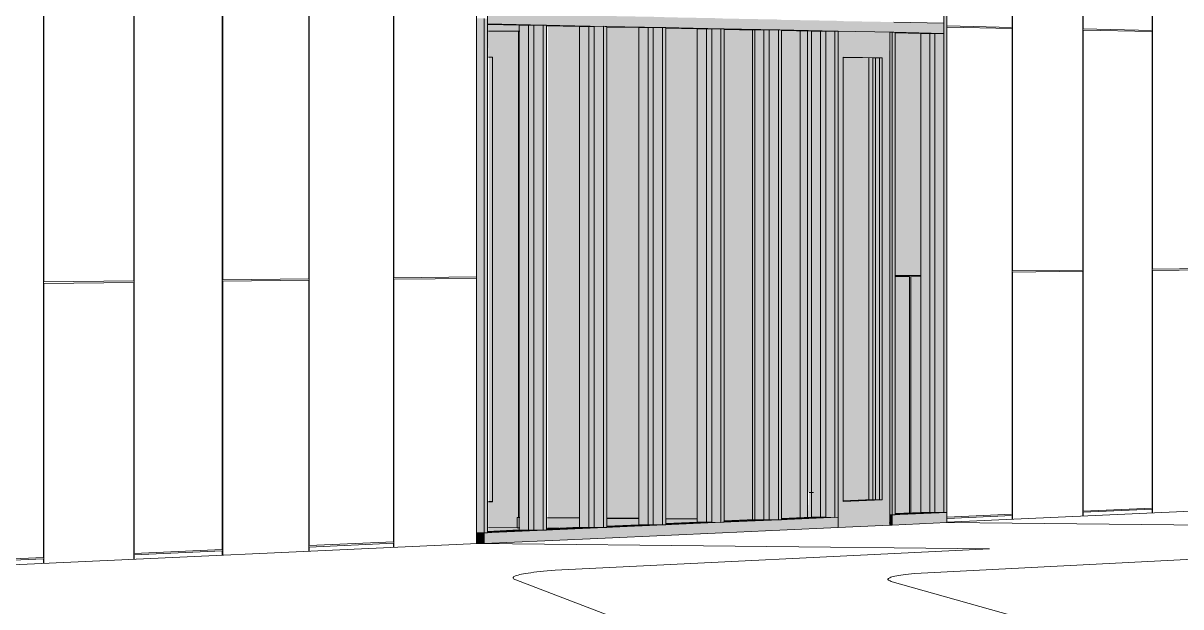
# Model space of a CAD drawing. Header units: inches. Extents: x -2804 to 58974, y -36095 to 66.
# Drawn here: x 58960.0616 to 58960.1292, y 65.9754 to 66.0095 of the extents above; entities that cross this region are included whole.
import ezdxf

# ---------------------------------------------------------------- set-up
doc = ezdxf.new("R2010")
doc.units = ezdxf.units.IN
doc.header["$MEASUREMENT"] = 0
for name, color, linetype, lineweight in [('A-DOOR', 31, 'Continuous', 13), ('A-GLAZ-CURT', 52, 'Continuous', 9), ('A-GLAZ-CWMG', 51, 'Continuous', 9), ('A-WALL-PATT', 111, 'Continuous', 13), ('Conc', 7, 'Continuous', 9), ('EOP-PR', 4, 'Continuous', 9), ('I-WALL', 2, 'Continuous', 13), ('L-SITE-WALL', 31, 'Continuous', 13)]:
    doc.layers.add(name, color=color, linetype=linetype, lineweight=lineweight)

# ---------------------------------------------------------------- blocks, each defined once
blk = doc.blocks.new('FP_65-Looking North East Copy 1')
at = {"layer": 'A-WALL-PATT', "lineweight": 9}
for p, q in [((31214.104566, 66.011253), (31214.104566, 66.0284)), ((31214.104598, 65.994017), (31214.104598, 66.028398)), ((31214.110619, 65.994086), (31214.110619, 66.028069)), ((31214.11065, 66.011121), (31214.11065, 66.028068)), ((31214.116532, 66.010994), (31214.116532, 66.027746)), ((31214.116562, 65.994154), (31214.116562, 66.027745)), ((31214.122311, 65.994221), (31214.122311, 66.027431)), ((31214.122341, 66.010868), (31214.122341, 66.027429)), ((31214.12796, 66.010747), (31214.12796, 66.027123)), ((31214.127989, 65.994286), (31214.127989, 66.027121)), ((31214.133483, 65.994349), (31214.133483, 66.026821)), ((31214.133512, 66.010627), (31214.133512, 66.026819)), ((31214.138885, 66.01051), (31214.138885, 66.026526)), ((31214.138913, 65.994411), (31214.138913, 66.026525)), ((31214.14417, 65.994472), (31214.14417, 66.026238)), ((31214.144197, 66.010395), (31214.144197, 66.026236)), ((31214.14934, 66.010284), (31214.14934, 66.025955)), ((31214.149367, 65.994532), (31214.149367, 66.025954)), ((31214.154401, 65.99459), (31214.154401, 66.025679)), ((31214.154427, 66.010174), (31214.154427, 66.025678)), ((31214.159355, 66.010068), (31214.159355, 66.025408)), ((31214.15938, 65.994647), (31214.15938, 66.025407)), ((31214.104566, 66.011253), (31214.09883, 66.011377)), ((31214.104566, 66.011163), (31214.09883, 66.011287)), ((31214.104566, 65.97678), (31214.104566, 66.011163)), ((31214.116532, 66.010994), (31214.11065, 66.011121)), ((31214.11065, 65.977052), (31214.11065, 66.011033)), ((31214.116532, 66.010907), (31214.11065, 66.011033)), ((31214.116532, 65.977314), (31214.116532, 66.010907)), ((31214.12796, 66.010747), (31214.122341, 66.010868)), ((31214.122341, 65.977573), (31214.122341, 66.010782)), ((31214.12796, 66.010661), (31214.122341, 66.010782)), ((31214.12796, 65.977824), (31214.12796, 66.010661)), ((31214.138885, 66.01051), (31214.133512, 66.010627)), ((31214.133512, 65.978072), (31214.133512, 66.010542)), ((31214.138885, 66.010427), (31214.133512, 66.010542)), ((31214.138885, 65.978312), (31214.138885, 66.010427)), ((31214.14934, 66.010284), (31214.144197, 66.010395)), ((31214.144197, 65.978549), (31214.144197, 66.010313)), ((31214.14934, 66.010203), (31214.144197, 66.010313)), ((31214.14934, 65.978779), (31214.14934, 66.010203)), ((31214.159355, 66.010068), (31214.154427, 66.010174)), ((31214.154427, 65.979006), (31214.154427, 66.010093)), ((31214.159355, 66.009988), (31214.154427, 66.010093)), ((31214.159355, 65.979226), (31214.159355, 66.009988)), ((31214.164206, 65.994702), (31214.15938, 65.994647)), ((31214.110619, 65.994086), (31214.104598, 65.994017)), ((31214.104598, 65.993927), (31214.110619, 65.993998)), ((31214.110619, 65.976962), (31214.110619, 65.993998)), ((31214.122311, 65.994221), (31214.116562, 65.994154)), ((31214.116562, 65.994067), (31214.122311, 65.994134)), ((31214.116562, 65.977228), (31214.116562, 65.994067)), ((31214.122311, 65.977486), (31214.122311, 65.994134)), ((31214.133483, 65.994349), (31214.127989, 65.994286)), ((31214.127989, 65.994201), (31214.133483, 65.994265)), ((31214.127989, 65.97774), (31214.127989, 65.994201)), ((31214.133483, 65.977987), (31214.133483, 65.994265)), ((31214.14417, 65.994472), (31214.138913, 65.994411)), ((31214.138913, 65.994328), (31214.14417, 65.994389)), ((31214.138913, 65.97823), (31214.138913, 65.994328)), ((31214.14417, 65.978465), (31214.14417, 65.994389)), ((31214.154401, 65.99459), (31214.149367, 65.994532)), ((31214.149367, 65.99445), (31214.154401, 65.994509)), ((31214.149367, 65.978698), (31214.149367, 65.99445)), ((31214.154401, 65.978924), (31214.154401, 65.994509)), ((31214.15938, 65.994567), (31214.164206, 65.994623)), ((31214.15938, 65.979147), (31214.15938, 65.994567)), ((31214.104598, 65.976692), (31214.104598, 65.993927)), ((31214.154427, 65.979006), (31214.159355, 65.979226)), ((31214.159355, 65.979146), (31214.154427, 65.978925)), ((31214.159355, 65.978906), (31214.159355, 65.979146)), ((31214.15938, 65.978907), (31214.15938, 65.979147)), ((31214.14417, 65.978218), (31214.14417, 65.978465)), ((31214.144197, 65.978549), (31214.14934, 65.978779)), ((31214.144197, 65.978467), (31214.14934, 65.978697)), ((31214.144197, 65.978219), (31214.144197, 65.978467)), ((31214.14934, 65.978452), (31214.14934, 65.978697)), ((31214.149367, 65.978453), (31214.149367, 65.978698)), ((31214.154401, 65.978682), (31214.154401, 65.978924)), ((31214.154427, 65.978683), (31214.154427, 65.978925)), ((31214.122341, 65.977573), (31214.12796, 65.977824)), ((31214.122341, 65.977487), (31214.12796, 65.977739)), ((31214.12796, 65.977483), (31214.12796, 65.977739)), ((31214.127989, 65.977484), (31214.127989, 65.97774)), ((31214.133483, 65.977734), (31214.133483, 65.977987)), ((31214.133512, 65.978072), (31214.138885, 65.978312)), ((31214.138885, 65.978229), (31214.133512, 65.977988)), ((31214.133512, 65.977735), (31214.133512, 65.977988)), ((31214.138885, 65.977978), (31214.138885, 65.978229)), ((31214.138913, 65.97798), (31214.138913, 65.97823)), ((31214.11065, 65.977052), (31214.116532, 65.977314)), ((31214.116532, 65.977227), (31214.11065, 65.976963)), ((31214.116532, 65.976965), (31214.116532, 65.977227)), ((31214.116562, 65.976967), (31214.116562, 65.977228)), ((31214.122311, 65.977227), (31214.122311, 65.977486)), ((31214.122341, 65.977228), (31214.122341, 65.977487)), ((31214.09883, 65.976524), (31214.104566, 65.97678)), ((31214.09883, 65.976434), (31214.104566, 65.976691)), ((31214.104566, 65.976423), (31214.104566, 65.976691)), ((31214.104598, 65.976424), (31214.104598, 65.976692)), ((31214.110619, 65.976697), (31214.110619, 65.976962)), ((31214.11065, 65.976699), (31214.11065, 65.976963))]:
    blk.add_line(p, q, dxfattribs=at)
blk = doc.blocks.new('FP_67-Looking North East Copy 1')
at = {"layer": 'A-WALL-PATT', "lineweight": 9}
for p, q in [((31214.195522, 66.009285), (31214.195522, 66.022992)), ((31214.195543, 65.995063), (31214.195543, 66.022991)), ((31214.199651, 65.99511), (31214.199651, 66.022771)), ((31214.199672, 66.009195), (31214.199672, 66.022769)), ((31214.203702, 66.009108), (31214.203702, 66.022554)), ((31214.203723, 65.995157), (31214.203723, 66.022552)), ((31214.207676, 65.995202), (31214.207676, 66.022341)), ((31214.207697, 66.009022), (31214.207697, 66.02234)), ((31214.211576, 66.008938), (31214.211576, 66.022132)), ((31214.211596, 65.995248), (31214.211596, 66.022131)), ((31214.215404, 65.995291), (31214.215404, 66.021927)), ((31214.215423, 66.008855), (31214.215423, 66.021926)), ((31214.219161, 66.008774), (31214.219161, 66.021725)), ((31214.21918, 65.995335), (31214.21918, 66.021724)), ((31214.22285, 65.995377), (31214.22285, 66.021528)), ((31214.222869, 66.008694), (31214.222869, 66.021527)), ((31214.226473, 66.008616), (31214.226473, 66.021334)), ((31214.226491, 65.995419), (31214.226491, 66.021333)), ((31214.230031, 65.99546), (31214.230031, 66.021143)), ((31214.230049, 66.008538), (31214.230049, 66.021142)), ((31214.233525, 66.008463), (31214.233525, 66.020956)), ((31214.233543, 65.9955), (31214.233543, 66.020955)), ((31214.236959, 65.995539), (31214.236959, 66.020772)), ((31214.236976, 66.008388), (31214.236976, 66.020771)), ((31214.240333, 66.008316), (31214.240333, 66.020591)), ((31214.24035, 65.995578), (31214.24035, 66.02059)), ((31214.243648, 65.995616), (31214.243648, 66.020414)), ((31214.243665, 66.008244), (31214.243665, 66.020413)), ((31214.246907, 66.008174), (31214.246907, 66.020239)), ((31214.246924, 65.995654), (31214.246924, 66.020238)), ((31214.25011, 65.995691), (31214.25011, 66.020068)), ((31214.250127, 66.008104), (31214.250127, 66.020067)), ((31214.25326, 66.008036), (31214.25326, 66.019899)), ((31214.253276, 65.995727), (31214.253276, 66.019898)), ((31214.195522, 66.009285), (31214.191709, 66.009368)), ((31214.195522, 66.009211), (31214.191709, 66.009293)), ((31214.195522, 65.98084), (31214.195522, 66.009211)), ((31214.203702, 66.009108), (31214.199672, 66.009195)), ((31214.199672, 65.981026), (31214.199672, 66.009122)), ((31214.203702, 66.009036), (31214.199672, 66.009122)), ((31214.203702, 65.981205), (31214.203702, 66.009036)), ((31214.211576, 66.008938), (31214.207697, 66.009022)), ((31214.207697, 65.981384), (31214.207697, 66.00895)), ((31214.211576, 66.008867), (31214.207697, 66.00895)), ((31214.211576, 65.981557), (31214.211576, 66.008867)), ((31214.219161, 66.008774), (31214.215423, 66.008855)), ((31214.215423, 65.981729), (31214.215423, 66.008784)), ((31214.219161, 66.008704), (31214.215423, 66.008784)), ((31214.219161, 65.981895), (31214.219161, 66.008704)), ((31214.226473, 66.008616), (31214.222869, 66.008694)), ((31214.222869, 65.982061), (31214.222869, 66.008625)), ((31214.226473, 66.008547), (31214.222869, 66.008625)), ((31214.226473, 65.982222), (31214.226473, 66.008547)), ((31214.233525, 66.008463), (31214.230049, 66.008538)), ((31214.230049, 65.982381), (31214.230049, 66.00847)), ((31214.233525, 66.008396), (31214.230049, 66.00847)), ((31214.233525, 65.982537), (31214.233525, 66.008396)), ((31214.240333, 66.008316), (31214.236976, 66.008388)), ((31214.236976, 65.982691), (31214.236976, 66.008322)), ((31214.240333, 66.00825), (31214.236976, 66.008322)), ((31214.240333, 65.982841), (31214.240333, 66.00825)), ((31214.246907, 66.008174), (31214.243665, 66.008244)), ((31214.243665, 65.982989), (31214.243665, 66.008178)), ((31214.246907, 66.008109), (31214.243665, 66.008178)), ((31214.246907, 65.983134), (31214.246907, 66.008109)), ((31214.25326, 66.008036), (31214.250127, 66.008104)), ((31214.250127, 65.983278), (31214.250127, 66.00804)), ((31214.25326, 66.007972), (31214.250127, 66.00804)), ((31214.25326, 65.983418), (31214.25326, 66.007972)), ((31214.22285, 65.995377), (31214.21918, 65.995335)), ((31214.21918, 65.995265), (31214.22285, 65.995308)), ((31214.22285, 65.981991), (31214.22285, 65.995308)), ((31214.230031, 65.99546), (31214.226491, 65.995419)), ((31214.226491, 65.995351), (31214.230031, 65.995392)), ((31214.226491, 65.982154), (31214.226491, 65.995351)), ((31214.230031, 65.982313), (31214.230031, 65.995392)), ((31214.236959, 65.995539), (31214.233543, 65.9955)), ((31214.233543, 65.995433), (31214.236959, 65.995473)), ((31214.233543, 65.98247), (31214.233543, 65.995433)), ((31214.236959, 65.982623), (31214.236959, 65.995473)), ((31214.243648, 65.995616), (31214.24035, 65.995578)), ((31214.24035, 65.995512), (31214.243648, 65.995551)), ((31214.24035, 65.982775), (31214.24035, 65.995512)), ((31214.243648, 65.982923), (31214.243648, 65.995551)), ((31214.25011, 65.995691), (31214.246924, 65.995654)), ((31214.246924, 65.995589), (31214.25011, 65.995626)), ((31214.246924, 65.98307), (31214.246924, 65.995589)), ((31214.25011, 65.983213), (31214.25011, 65.995626)), ((31214.25391, 65.995734), (31214.253276, 65.995727)), ((31214.253276, 65.995663), (31214.25391, 65.995671)), ((31214.253276, 65.983355), (31214.253276, 65.995663)), ((31214.199651, 65.99511), (31214.195543, 65.995063)), ((31214.195543, 65.994989), (31214.199651, 65.995037)), ((31214.195543, 65.980767), (31214.195543, 65.994989)), ((31214.199651, 65.980952), (31214.199651, 65.995037)), ((31214.207676, 65.995202), (31214.203723, 65.995157)), ((31214.203723, 65.995085), (31214.207676, 65.995131)), ((31214.203723, 65.981134), (31214.203723, 65.995085)), ((31214.207676, 65.981311), (31214.207676, 65.995131)), ((31214.215404, 65.995291), (31214.211596, 65.995248)), ((31214.211596, 65.995177), (31214.215404, 65.995221)), ((31214.211596, 65.981487), (31214.211596, 65.995177)), ((31214.215404, 65.981657), (31214.215404, 65.995221)), ((31214.21918, 65.981827), (31214.21918, 65.995265)), ((31214.243665, 65.982989), (31214.246907, 65.983134)), ((31214.25011, 65.98302), (31214.25011, 65.983213)), ((31214.250127, 65.983278), (31214.25326, 65.983418)), ((31214.250127, 65.983213), (31214.25326, 65.983354)), ((31214.250127, 65.98302), (31214.250127, 65.983213)), ((31214.25326, 65.983162), (31214.25326, 65.983354)), ((31214.253276, 65.983163), (31214.253276, 65.983355)), ((31214.230049, 65.982381), (31214.233525, 65.982537)), ((31214.233525, 65.982469), (31214.230049, 65.982314)), ((31214.233525, 65.982268), (31214.233525, 65.982469)), ((31214.233543, 65.982269), (31214.233543, 65.98247)), ((31214.236959, 65.982424), (31214.236959, 65.982623)), ((31214.236976, 65.982691), (31214.240333, 65.982841)), ((31214.236976, 65.982624), (31214.240333, 65.982775)), ((31214.236976, 65.982424), (31214.236976, 65.982624)), ((31214.240333, 65.982577), (31214.240333, 65.982775)), ((31214.24035, 65.982577), (31214.24035, 65.982775)), ((31214.243648, 65.982727), (31214.243648, 65.982923)), ((31214.246907, 65.983069), (31214.243665, 65.982924)), ((31214.243665, 65.982728), (31214.243665, 65.982924)), ((31214.246907, 65.982875), (31214.246907, 65.983069)), ((31214.246924, 65.982875), (31214.246924, 65.98307)), ((31214.215423, 65.981729), (31214.219161, 65.981895)), ((31214.219161, 65.981826), (31214.215423, 65.981658)), ((31214.219161, 65.981617), (31214.219161, 65.981826)), ((31214.21918, 65.981618), (31214.21918, 65.981827)), ((31214.22285, 65.981784), (31214.22285, 65.981991)), ((31214.222869, 65.982061), (31214.226473, 65.982222)), ((31214.222869, 65.981992), (31214.226473, 65.982153)), ((31214.222869, 65.981785), (31214.222869, 65.981992)), ((31214.226473, 65.981948), (31214.226473, 65.982153)), ((31214.226491, 65.981949), (31214.226491, 65.982154)), ((31214.230031, 65.98211), (31214.230031, 65.982313)), ((31214.230049, 65.98211), (31214.230049, 65.982314)), ((31214.199672, 65.981026), (31214.203702, 65.981205)), ((31214.203702, 65.981133), (31214.199672, 65.980953)), ((31214.203702, 65.980916), (31214.203702, 65.981133)), ((31214.203723, 65.980917), (31214.203723, 65.981134)), ((31214.207676, 65.981096), (31214.207676, 65.981311)), ((31214.207697, 65.981384), (31214.211576, 65.981557)), ((31214.207697, 65.981312), (31214.211576, 65.981486)), ((31214.207697, 65.981097), (31214.207697, 65.981312)), ((31214.211576, 65.981273), (31214.211576, 65.981486)), ((31214.211596, 65.981274), (31214.211596, 65.981487)), ((31214.215404, 65.981447), (31214.215404, 65.981657)), ((31214.215423, 65.981448), (31214.215423, 65.981658)), ((31214.191709, 65.98067), (31214.195522, 65.98084)), ((31214.191709, 65.980596), (31214.195522, 65.980767)), ((31214.195522, 65.980545), (31214.195522, 65.980767)), ((31214.195543, 65.980546), (31214.195543, 65.980767)), ((31214.199651, 65.980733), (31214.199651, 65.980952)), ((31214.199672, 65.980734), (31214.199672, 65.980953))]:
    blk.add_line(p, q, dxfattribs=at)
blk = doc.blocks.new('FP_68-Looking North East Copy 1')
at = {"layer": 'A-WALL-PATT', "lineweight": 9}
for p, q in [((31214.189516, 66.022732), (31214.189516, 66.010219)), ((31214.189591, 66.010218), (31214.189591, 66.022732)), ((31214.190175, 65.994794), (31214.188697, 65.994798)), ((31214.189516, 65.994721), (31214.188697, 65.994723)), ((31214.189516, 65.994721), (31214.189516, 65.980922)), ((31214.190175, 65.99472), (31214.189591, 65.994721)), ((31214.189591, 65.980925), (31214.189591, 65.994721))]:
    blk.add_line(p, q, dxfattribs=at)

msp = doc.modelspace()

# ---------------------------------------------------------------- hatches: boundary and pattern name
at = {"layer": 'A-DOOR', "lineweight": 5}
h = msp.add_hatch(color=256, dxfattribs=at)
h.paths.add_polyline_path([(58960.109198, 65.98007), (58960.112213, 65.980207), (58960.11216, 65.980384), (58960.11221, 65.980384), (58960.112213, 65.982081), (58960.112182, 66.008997), (58960.110996, 66.009022), (58960.109198, 66.009059), (58960.109198, 65.980392)], flags=0)
h.paths.add_polyline_path([(58960.109498, 65.981593), (58960.10953, 66.007543), (58960.111766, 66.007505), (58960.111766, 65.981688), (58960.10953, 65.981594)], flags=0)
at = {"layer": 'A-DOOR', "transparency": 33554496}
for points in [[(58960.089028, 65.981577), (58960.089025, 66.00755), (58960.088785, 66.007523), (58960.088785, 65.98158), (58960.08902, 65.981578)], [(58960.088998, 65.981573), (58960.08899, 65.981579), (58960.088995, 65.981573)]]:
    msp.add_hatch(color=256, dxfattribs=at).paths.add_polyline_path(points, flags=0)
at = {"layer": 'A-DOOR', "lineweight": 5, "transparency": 33554496}
for points in [[(58960.109498, 65.981601), (58960.111614, 65.981693), (58960.111583, 66.007505), (58960.111, 66.007503), (58960.110998, 65.981683), (58960.1095, 65.98162)], [(58960.109518, 65.981619), (58960.111011, 65.981692), (58960.111011, 66.007507), (58960.109518, 66.007503), (58960.109518, 65.981687)]]:
    msp.add_hatch(color=256, dxfattribs=at).paths.add_polyline_path(points, flags=0)
at = {"layer": 'A-DOOR', "lineweight": 5}
msp.add_hatch(color=256, dxfattribs=at).paths.add_polyline_path([(58960.111766, 65.981688), (58960.111766, 66.007505), (58960.111614, 66.007503), (58960.111614, 65.981689)], flags=0)
at = {"layer": 'A-GLAZ-CURT', "lineweight": 5, "transparency": 33554458}
for points in [[(58960.088703, 65.979794), (58960.091411, 65.979926), (58960.091389, 66.009416), (58960.088705, 66.00945), (58960.088755, 66.007551), (58960.088998, 66.007552), (58960.088995, 65.981573), (58960.088754, 65.981571), (58960.088754, 65.980062), (58960.09059, 65.980041), (58960.090547, 65.979921), (58960.088705, 65.979841)], [(58960.092159, 65.979946), (58960.09493, 65.98008), (58960.094909, 66.009344), (58960.094071, 66.009337), (58960.094105, 65.980636), (58960.0922, 65.980631), (58960.0922, 65.980026), (58960.09283, 65.980021), (58960.092162, 65.979992)], [(58960.094135, 65.980634), (58960.094135, 66.009341), (58960.092231, 66.00938), (58960.092231, 65.980652), (58960.092844, 65.980646)], [(58960.095672, 65.9801), (58960.098396, 65.980232), (58960.098375, 66.009272), (58960.097542, 66.009266), (58960.097565, 65.980604), (58960.095702, 65.980599), (58960.095675, 65.980146)], [(58960.097595, 65.980602), (58960.097595, 66.009269), (58960.095733, 66.009308), (58960.095733, 65.980619)], [(58960.099131, 65.980252), (58960.101809, 65.980382), (58960.101788, 66.009202), (58960.10096, 66.009196), (58960.100972, 65.980572), (58960.09915, 65.980567), (58960.099134, 65.980298)], [(58960.101002, 65.980571), (58960.101002, 66.009199), (58960.099182, 66.009237), (58960.099182, 65.980588)], [(58960.102538, 65.980402), (58960.105171, 65.98053), (58960.10515, 66.009133), (58960.104327, 66.009127), (58960.104327, 65.980525), (58960.102539, 65.980421)], [(58960.102546, 65.980447), (58960.104327, 65.98053), (58960.104327, 66.009129), (58960.102546, 66.009166), (58960.102546, 65.980462)], [(58960.105894, 65.980549), (58960.108482, 65.980666), (58960.108462, 66.009065), (58960.107643, 66.009059), (58960.107643, 65.980671), (58960.105897, 65.980594)], [(58960.105923, 65.980593), (58960.107411, 65.980678), (58960.107411, 65.982121), (58960.107767, 65.982114), (58960.107767, 66.009063), (58960.105923, 66.009065), (58960.105923, 65.980665)], [(58960.112545, 65.980842), (58960.11486, 65.980946), (58960.11486, 66.008933), (58960.11403, 66.008929), (58960.11403, 65.980951), (58960.112548, 65.980886)], [(58960.112554, 65.980886), (58960.114031, 65.980959), (58960.114031, 66.008929), (58960.112554, 66.008929), (58960.112554, 65.980959)], [(58960.107424, 65.980658), (58960.10768, 65.980677), (58960.107767, 65.982114), (58960.107512, 65.982117), (58960.107425, 65.980664)], [(58960.088742, 65.979839), (58960.090584, 65.979935), (58960.09059, 65.980041), (58960.088753, 65.980046), (58960.088746, 65.97991)], [(58960.092198, 65.97999), (58960.092866, 65.98002), (58960.0922, 65.980026)]]:
    msp.add_hatch(color=256, dxfattribs=at).paths.add_polyline_path(points, flags=0)
at = {"layer": 'A-GLAZ-CWMG', "lineweight": 5}
for points in [[(58960.115564, 66.009229), (58960.115564, 66.023073), (58960.115388, 66.023055), (58960.115388, 66.009233)], [(58960.088502, 65.979756), (58960.088502, 66.009806), (58960.088062, 66.009804), (58960.088062, 65.97976), (58960.088147, 65.979759)], [(58960.088502, 65.979756), (58960.088701, 65.979794), (58960.088701, 66.009802), (58960.088502, 66.009799), (58960.088502, 65.97977)], [(58960.092059, 66.009416), (58960.092059, 66.010044), (58960.088701, 66.010103), (58960.088701, 66.009485), (58960.091961, 66.009418)], [(58960.095574, 66.009344), (58960.095574, 66.009967), (58960.092059, 66.010029), (58960.092059, 66.009416), (58960.095477, 66.009346)], [(58960.099035, 66.009272), (58960.099035, 66.00989), (58960.095574, 66.009952), (58960.095574, 66.009344), (58960.09894, 66.009274)], [(58960.102443, 66.009202), (58960.102443, 66.009815), (58960.099035, 66.009876), (58960.099035, 66.009272), (58960.102349, 66.009204)], [(58960.1058, 66.009133), (58960.1058, 66.009742), (58960.102443, 66.009801), (58960.102443, 66.009202), (58960.105708, 66.009135)], [(58960.109107, 66.009065), (58960.109107, 66.009669), (58960.1058, 66.009727), (58960.1058, 66.009133), (58960.109049, 66.009066)], [(58960.112454, 66.008996), (58960.112454, 66.009595), (58960.109107, 66.009655), (58960.109107, 66.009065), (58960.112365, 66.008997)], [(58960.115388, 66.008935), (58960.115388, 66.009531), (58960.112454, 66.009581), (58960.112454, 66.008996), (58960.115189, 66.008939)], [(58960.091961, 65.979913), (58960.091961, 66.009416), (58960.091411, 66.00941), (58960.091411, 65.979918), (58960.091606, 65.979917)], [(58960.091961, 65.979908), (58960.092157, 65.979946), (58960.092157, 66.009414), (58960.091961, 66.009404), (58960.091961, 65.979922)], [(58960.095477, 65.980068), (58960.095477, 66.009343), (58960.09493, 66.009337), (58960.09493, 65.980073), (58960.095209, 65.98007)], [(58960.095477, 65.980063), (58960.09567, 65.9801), (58960.09567, 66.009342), (58960.095477, 66.009332), (58960.095477, 65.980076)], [(58960.09894, 65.98022), (58960.09894, 66.009272), (58960.098396, 66.009266), (58960.098396, 65.980225), (58960.098585, 65.980223)], [(58960.09894, 65.980215), (58960.099129, 65.980252), (58960.099129, 66.00927), (58960.09894, 66.009261), (58960.09894, 65.980228)], [(58960.102349, 65.98037), (58960.102349, 66.009202), (58960.101809, 66.009196), (58960.101809, 65.980375), (58960.101995, 65.980373)], [(58960.102349, 65.980365), (58960.102536, 65.980402), (58960.102536, 66.0092), (58960.102349, 66.00919), (58960.102349, 65.980378)], [(58960.105708, 65.980518), (58960.105708, 66.009132), (58960.105171, 66.009127), (58960.105171, 65.980523), (58960.105354, 65.980521)], [(58960.105708, 65.980513), (58960.105892, 65.98055), (58960.105892, 66.009131), (58960.105708, 66.009121), (58960.105708, 65.980526)], [(58960.109016, 65.980658), (58960.109016, 66.009064), (58960.108482, 66.009059), (58960.108482, 65.980663)], [(58960.109016, 65.980658), (58960.109198, 65.980666), (58960.109198, 66.009063), (58960.109016, 66.009062), (58960.109016, 65.980841)], [(58960.112365, 65.980806), (58960.112365, 66.008995), (58960.112213, 66.008966), (58960.112213, 65.980807)], [(58960.112365, 65.980806), (58960.112543, 65.980842), (58960.112543, 66.008994), (58960.112365, 66.008984), (58960.112365, 65.980818)], [(58960.115189, 65.980946), (58960.115388, 65.980946), (58960.115388, 66.008935), (58960.11486, 66.008929), (58960.11486, 65.980946)], [(58960.115388, 65.980939), (58960.115564, 65.980946), (58960.115564, 66.009229), (58960.115388, 66.009227), (58960.115388, 65.981818)], [(58960.102443, 65.979756), (58960.1058, 65.979908), (58960.1058, 65.980517), (58960.102443, 65.980365), (58960.102443, 65.979912)], [(58960.1058, 65.979908), (58960.109198, 65.98007), (58960.109198, 65.980666), (58960.1058, 65.980513), (58960.1058, 65.980421)], [(58960.112365, 65.980206), (58960.112365, 65.980806), (58960.112203, 65.980806), (58960.11221, 65.980384), (58960.112168, 65.980356), (58960.112213, 65.980207)], [(58960.112365, 65.980206), (58960.115564, 65.980373), (58960.115564, 65.980946), (58960.112365, 65.980806), (58960.112365, 65.980207)], [(58960.088502, 65.979123), (58960.092059, 65.979284), (58960.092059, 65.979912), (58960.088502, 65.979756)], [(58960.092059, 65.979284), (58960.095574, 65.979444), (58960.095574, 65.980067), (58960.092059, 65.979908)], [(58960.095574, 65.979444), (58960.099035, 65.979601), (58960.099035, 65.980219), (58960.095574, 65.980063), (58960.095574, 65.979937)], [(58960.099035, 65.979601), (58960.102443, 65.979756), (58960.102443, 65.980369), (58960.099035, 65.980215), (58960.099035, 65.979912)]]:
    msp.add_hatch(color=256, dxfattribs=at).paths.add_polyline_path(points, flags=0)
at = {"layer": 'A-GLAZ-CWMG'}
msp.add_hatch(color=256, dxfattribs=at).paths.add_polyline_path([(58960.088502, 65.979123), (58960.088502, 65.979756), (58960.088062, 65.979756), (58960.088062, 65.979127), (58960.088147, 65.979127)], flags=0)

# ---------------------------------------------------------------- linework, layer by layer
at = {"layer": 'A-DOOR'}
for p, q in [((58960.09051, 65.980647), (58960.09051, 66.00907)), ((58960.09059, 66.009069), (58960.09051, 66.00907)), ((58960.112213, 66.008997), (58960.112213, 65.980207)), ((58960.088754, 66.007552), (58960.088998, 66.007553)), ((58960.088755, 66.00755), (58960.088998, 66.007551)), ((58960.088998, 66.00755), (58960.088755, 66.007549)), ((58960.088998, 66.007553), (58960.088998, 65.981571)), ((58960.109498, 66.007544), (58960.109498, 65.981593)), ((58960.109498, 66.007544), (58960.111766, 66.007505)), ((58960.109499, 66.007536), (58960.111386, 66.007504)), ((58960.111234, 66.007503), (58960.1095, 66.007533)), ((58960.111614, 66.007504), (58960.111234, 66.007503)), ((58960.111234, 65.981693), (58960.111234, 66.007503)), ((58960.111386, 66.007504), (58960.111386, 65.981691)), ((58960.111386, 66.007504), (58960.111614, 66.007504)), ((58960.111766, 66.007505), (58960.111614, 66.007504)), ((58960.111614, 66.007504), (58960.111614, 65.981689)), ((58960.111766, 65.981688), (58960.111766, 66.007505)), ((58960.088998, 65.981571), (58960.088754, 65.981573)), ((58960.088999, 65.981579), (58960.088755, 65.981581)), ((58960.088755, 65.981579), (58960.088998, 65.981577)), ((58960.111614, 65.981689), (58960.109498, 65.981601)), ((58960.109498, 65.981593), (58960.111766, 65.981688)), ((58960.111386, 65.981691), (58960.109499, 65.981612)), ((58960.1095, 65.98162), (58960.111234, 65.981693)), ((58960.111614, 65.981689), (58960.111234, 65.981693)), ((58960.111614, 65.981689), (58960.111386, 65.981691)), ((58960.111766, 65.981688), (58960.111614, 65.981689)), ((58960.088754, 65.980062), (58960.090439, 65.980046)), ((58960.112213, 65.980207), (58960.109198, 65.98007))]:
    msp.add_line(p, q, dxfattribs=at)
at = {"layer": 'A-GLAZ-CURT'}
for p, q in [((58960.091411, 66.009416), (58960.088703, 66.009471)), ((58960.088704, 66.009464), (58960.091097, 66.009414)), ((58960.091411, 66.009416), (58960.091097, 66.009414)), ((58960.091097, 66.009414), (58960.091097, 65.979916)), ((58960.091411, 65.979913), (58960.091411, 66.009416)), ((58960.09493, 66.009343), (58960.092159, 66.0094)), ((58960.09216, 66.009392), (58960.094618, 66.009342)), ((58960.09493, 66.009343), (58960.094618, 66.009342)), ((58960.094618, 66.009342), (58960.094618, 65.980071)), ((58960.09493, 65.980068), (58960.09493, 66.009343)), ((58960.098396, 66.009272), (58960.095672, 66.009328)), ((58960.095673, 66.00932), (58960.098085, 66.00927)), ((58960.098396, 66.009272), (58960.098085, 66.00927)), ((58960.098085, 66.00927), (58960.098085, 65.980223)), ((58960.098396, 65.98022), (58960.098396, 66.009272)), ((58960.101809, 66.009202), (58960.099131, 66.009257)), ((58960.099132, 66.009249), (58960.1015, 66.0092)), ((58960.101809, 66.009202), (58960.1015, 66.0092)), ((58960.1015, 66.0092), (58960.1015, 65.980373)), ((58960.101809, 65.98037), (58960.101809, 66.009202)), ((58960.105171, 66.009132), (58960.102538, 66.009187)), ((58960.102539, 66.009179), (58960.104864, 66.009131)), ((58960.105171, 66.009132), (58960.104864, 66.009131)), ((58960.104864, 66.009131), (58960.104864, 65.980521)), ((58960.105171, 65.980518), (58960.105171, 66.009132)), ((58960.108482, 66.009064), (58960.105894, 66.009117)), ((58960.105895, 66.00911), (58960.108177, 66.009063)), ((58960.108482, 66.009064), (58960.108177, 66.009063)), ((58960.108177, 66.009063), (58960.108177, 65.980666)), ((58960.108482, 65.980663), (58960.108482, 66.009064)), ((58960.11486, 66.008933), (58960.112545, 66.00898)), ((58960.112546, 66.008973), (58960.114558, 66.008932)), ((58960.11486, 66.008933), (58960.114558, 66.008932)), ((58960.114558, 66.008932), (58960.114558, 65.980946)), ((58960.11486, 65.980943), (58960.11486, 66.008933)), ((58960.102538, 65.980402), (58960.105171, 65.980518)), ((58960.104864, 65.980521), (58960.102539, 65.980418)), ((58960.104864, 65.980521), (58960.105171, 65.980518)), ((58960.105894, 65.980549), (58960.108482, 65.980663)), ((58960.108177, 65.980666), (58960.105895, 65.980566)), ((58960.108177, 65.980666), (58960.108482, 65.980663)), ((58960.112545, 65.980842), (58960.11486, 65.980943)), ((58960.114558, 65.980946), (58960.112546, 65.980858)), ((58960.114558, 65.980946), (58960.11486, 65.980943)), ((58960.088703, 65.979794), (58960.091411, 65.979913)), ((58960.091097, 65.979916), (58960.088704, 65.979811)), ((58960.091097, 65.979916), (58960.091411, 65.979913)), ((58960.092159, 65.979946), (58960.09493, 65.980068)), ((58960.094618, 65.980071), (58960.09216, 65.979963)), ((58960.094618, 65.980071), (58960.09493, 65.980068)), ((58960.095672, 65.9801), (58960.098396, 65.98022)), ((58960.098085, 65.980223), (58960.095673, 65.980117)), ((58960.098085, 65.980223), (58960.098396, 65.98022)), ((58960.099131, 65.980252), (58960.101809, 65.98037)), ((58960.1015, 65.980373), (58960.099132, 65.980269)), ((58960.1015, 65.980373), (58960.101809, 65.98037))]:
    msp.add_line(p, q, dxfattribs=at)
at = {"layer": 'A-GLAZ-CWMG'}
for p, q in [((58960.115388, 66.009233), (58960.115388, 66.023082)), ((58960.115564, 66.009229), (58960.115564, 66.023073)), ((58960.088502, 66.009806), (58960.088502, 65.979756)), ((58960.088701, 66.009485), (58960.088701, 66.010118)), ((58960.088701, 66.009802), (58960.088701, 65.979764)), ((58960.115388, 66.009531), (58960.112454, 66.009595)), ((58960.115388, 66.009531), (58960.115388, 66.008935)), ((58960.092059, 66.009416), (58960.088701, 66.009485)), ((58960.090547, 66.009412), (58960.088705, 66.00945)), ((58960.09059, 66.009072), (58960.088754, 66.009064)), ((58960.090547, 66.009412), (58960.091411, 66.009416)), ((58960.090547, 65.979921), (58960.090547, 66.009412)), ((58960.091411, 66.009416), (58960.091961, 66.009418)), ((58960.091961, 66.009418), (58960.092157, 66.009414)), ((58960.091961, 66.009418), (58960.091961, 65.979908)), ((58960.095574, 66.009344), (58960.092059, 66.009416)), ((58960.092157, 66.009414), (58960.092157, 65.979916)), ((58960.094071, 66.009339), (58960.092162, 66.009379)), ((58960.094071, 66.009339), (58960.09493, 66.009343)), ((58960.094071, 65.980076), (58960.094071, 66.009339)), ((58960.09493, 66.009343), (58960.095477, 66.009346)), ((58960.095477, 66.009346), (58960.09567, 66.009342)), ((58960.095477, 66.009346), (58960.095477, 65.980063)), ((58960.099035, 66.009272), (58960.095574, 66.009344)), ((58960.09567, 66.009342), (58960.09567, 65.980071)), ((58960.097542, 66.009268), (58960.095675, 66.009306)), ((58960.097542, 66.009268), (58960.098396, 66.009272)), ((58960.097542, 65.980228), (58960.097542, 66.009268)), ((58960.098396, 66.009272), (58960.09894, 66.009274)), ((58960.09894, 66.009274), (58960.099129, 66.00927)), ((58960.09894, 66.009274), (58960.09894, 65.980215)), ((58960.102443, 66.009202), (58960.099035, 66.009272)), ((58960.099129, 66.00927), (58960.099129, 65.980223)), ((58960.10096, 66.009198), (58960.099134, 66.009235)), ((58960.10096, 66.009198), (58960.101809, 66.009202)), ((58960.10096, 65.980378), (58960.10096, 66.009198)), ((58960.101809, 66.009202), (58960.102349, 66.009204)), ((58960.102349, 66.009204), (58960.102536, 66.0092)), ((58960.102349, 66.009204), (58960.102349, 65.980365)), ((58960.1058, 66.009133), (58960.102443, 66.009202)), ((58960.102536, 66.0092), (58960.102536, 65.980373)), ((58960.104327, 66.009129), (58960.102541, 66.009165)), ((58960.104327, 66.009129), (58960.105171, 66.009132)), ((58960.104327, 65.980525), (58960.104327, 66.009129)), ((58960.105171, 66.009132), (58960.105708, 66.009135)), ((58960.105708, 66.009135), (58960.105892, 66.009131)), ((58960.105708, 66.009135), (58960.105708, 65.980513)), ((58960.109107, 66.009065), (58960.1058, 66.009133)), ((58960.105892, 66.009131), (58960.105892, 65.980521)), ((58960.107643, 66.009061), (58960.105897, 66.009096)), ((58960.107643, 66.009061), (58960.108482, 66.009064)), ((58960.107643, 65.980671), (58960.107643, 66.009061)), ((58960.108482, 66.009064), (58960.109016, 66.009066)), ((58960.109016, 66.009066), (58960.109198, 66.009063)), ((58960.109016, 66.009066), (58960.109016, 65.980658)), ((58960.112454, 66.008996), (58960.109107, 66.009065)), ((58960.109198, 66.009063), (58960.109198, 65.980666)), ((58960.112213, 66.008997), (58960.112365, 66.008997)), ((58960.112365, 66.008997), (58960.112543, 66.008994)), ((58960.112365, 66.008997), (58960.112365, 65.980806)), ((58960.115388, 66.008935), (58960.112454, 66.008996)), ((58960.112543, 66.008994), (58960.112543, 65.980813)), ((58960.11403, 66.008929), (58960.112548, 66.00896)), ((58960.11403, 65.980951), (58960.11403, 66.00895)), ((58960.11486, 66.008933), (58960.11403, 66.008929)), ((58960.115388, 66.008935), (58960.11486, 66.008933)), ((58960.115388, 65.980939), (58960.115388, 66.009233)), ((58960.115564, 65.980946), (58960.115564, 66.009229)), ((58960.111, 65.981682), (58960.111, 66.007515)), ((58960.090439, 65.980647), (58960.09059, 65.980654)), ((58960.090439, 65.980043), (58960.090439, 65.980647)), ((58960.090439, 65.980647), (58960.09059, 65.980646)), ((58960.0922, 65.980631), (58960.094104, 65.980614)), ((58960.092201, 65.980653), (58960.094105, 65.980636)), ((58960.095702, 65.980599), (58960.097563, 65.980582)), ((58960.095703, 65.980621), (58960.097565, 65.980604)), ((58960.09915, 65.980567), (58960.100971, 65.98055)), ((58960.099152, 65.980589), (58960.100972, 65.980572)), ((58960.102443, 65.980369), (58960.1058, 65.980517)), ((58960.102541, 65.980447), (58960.104327, 65.980525)), ((58960.105171, 65.980518), (58960.104327, 65.980525)), ((58960.105708, 65.980513), (58960.105171, 65.980518)), ((58960.105892, 65.980521), (58960.105708, 65.980513)), ((58960.1058, 65.980517), (58960.109198, 65.980666)), ((58960.105897, 65.980594), (58960.107643, 65.980671)), ((58960.108482, 65.980663), (58960.107643, 65.980671)), ((58960.109016, 65.980658), (58960.108482, 65.980663)), ((58960.109198, 65.980666), (58960.109016, 65.980658)), ((58960.109198, 65.980666), (58960.109198, 65.980062)), ((58960.112365, 65.980806), (58960.112213, 65.980807)), ((58960.112365, 65.980806), (58960.112213, 65.980807)), ((58960.112365, 65.980806), (58960.115564, 65.980946)), ((58960.112543, 65.980813), (58960.112365, 65.980806)), ((58960.112365, 65.980206), (58960.112365, 65.980806)), ((58960.112548, 65.980886), (58960.11403, 65.980951)), ((58960.11486, 65.980943), (58960.11403, 65.980951)), ((58960.115388, 65.980939), (58960.11486, 65.980943)), ((58960.115564, 65.980946), (58960.115388, 65.980939)), ((58960.115564, 65.980946), (58960.115564, 65.980351)), ((58960.088502, 65.979756), (58960.088087, 65.97976)), ((58960.088502, 65.979756), (58960.088087, 65.97976)), ((58960.088502, 65.979756), (58960.092059, 65.979912)), ((58960.088701, 65.979764), (58960.088502, 65.979756)), ((58960.088502, 65.979123), (58960.088502, 65.979756)), ((58960.088705, 65.979841), (58960.090547, 65.979921)), ((58960.090439, 65.980043), (58960.09059, 65.980041)), ((58960.091411, 65.979913), (58960.090547, 65.979921)), ((58960.091961, 65.979908), (58960.091411, 65.979913)), ((58960.092157, 65.979916), (58960.091961, 65.979908)), ((58960.092059, 65.979912), (58960.095574, 65.980067)), ((58960.092162, 65.979992), (58960.094071, 65.980076)), ((58960.0922, 65.980026), (58960.092866, 65.98002)), ((58960.09493, 65.980068), (58960.094071, 65.980076)), ((58960.095477, 65.980063), (58960.09493, 65.980068)), ((58960.09567, 65.980071), (58960.095477, 65.980063)), ((58960.095574, 65.980067), (58960.099035, 65.980219)), ((58960.095675, 65.980146), (58960.097542, 65.980228)), ((58960.098396, 65.98022), (58960.097542, 65.980228)), ((58960.09894, 65.980215), (58960.098396, 65.98022)), ((58960.099129, 65.980223), (58960.09894, 65.980215)), ((58960.099035, 65.980219), (58960.102443, 65.980369)), ((58960.099035, 65.979601), (58960.102443, 65.979756)), ((58960.099134, 65.980298), (58960.10096, 65.980378)), ((58960.101809, 65.98037), (58960.10096, 65.980378)), ((58960.102349, 65.980365), (58960.101809, 65.98037)), ((58960.102536, 65.980373), (58960.102349, 65.980365)), ((58960.102443, 65.979756), (58960.1058, 65.979908)), ((58960.1058, 65.979908), (58960.109198, 65.980062)), ((58960.112213, 65.980207), (58960.112365, 65.980206)), ((58960.112365, 65.980206), (58960.115564, 65.980351)), ((58960.088087, 65.979127), (58960.088502, 65.979123)), ((58960.088502, 65.979123), (58960.092059, 65.979284)), ((58960.092059, 65.979284), (58960.095574, 65.979444)), ((58960.095574, 65.979444), (58960.099035, 65.979601))]:
    msp.add_line(p, q, dxfattribs=at)
at = {"layer": 'Conc'}
for p, q in [((58960.270904, 65.985556), (58960.113676, 65.977378)), ((58960.14375, 65.980091), (58960.115586, 65.980352)), ((58960.118047, 65.978827), (58960.088319, 65.979123)), ((58960.092657, 65.977579), (58960.118047, 65.978827)), ((58960.096353, 65.974704), (58960.090356, 65.977001)), ((58960.120602, 65.974578), (58960.112366, 65.976897))]:
    msp.add_line(p, q, dxfattribs=at)
at = {"layer": 'EOP-PR'}
for points in [[(58960.092657, 65.977579, 0), (58960.092419, 65.977557, 0), (58960.092193, 65.977536, 0), (58960.091979, 65.977514, 0), (58960.091776, 65.977492, 0), (58960.091585, 65.97747, 0), (58960.091407, 65.977447, 0), (58960.09124, 65.977425, 0), (58960.091086, 65.977403, 0), (58960.090944, 65.97738, 0), (58960.090814, 65.977357, 0), (58960.090696, 65.977334, 0), (58960.09059, 65.977311, 0), (58960.090497, 65.977288, 0), (58960.090416, 65.977265, 0), (58960.090348, 65.977241, 0), (58960.090292, 65.977218, 0), (58960.090248, 65.977194, 0), (58960.090217, 65.97717, 0), (58960.090199, 65.977147, 0), (58960.090193, 65.977123, 0), (58960.0902, 65.977098, 0), (58960.09022, 65.977074, 0), (58960.090252, 65.97705, 0), (58960.090298, 65.977025, 0), (58960.090356, 65.977001, 0)], [(58960.113676, 65.977378, 0), (58960.113492, 65.977359, 0), (58960.113319, 65.977339, 0), (58960.113158, 65.977319, 0), (58960.113008, 65.977299, 0), (58960.112869, 65.977279, 0), (58960.112742, 65.977259, 0), (58960.112626, 65.977238, 0), (58960.112522, 65.977218, 0), (58960.112429, 65.977197, 0), (58960.112348, 65.977177, 0), (58960.112279, 65.977156, 0), (58960.112221, 65.977135, 0), (58960.112175, 65.977114, 0), (58960.112141, 65.977092, 0), (58960.112118, 65.977071, 0), (58960.112108, 65.97705, 0), (58960.112109, 65.977028, 0), (58960.112122, 65.977006, 0), (58960.112147, 65.976985, 0), (58960.112183, 65.976963, 0), (58960.112232, 65.976941, 0), (58960.112293, 65.976919, 0), (58960.112366, 65.976897, 0)]]:
    msp.add_polyline3d(points, dxfattribs=at)
at = {"layer": 'I-WALL'}
for p, q in [((58960.1042, 65.98052), (58960.1042, 66.009152)), ((58960.106986, 65.98064), (58960.106986, 66.009075)), ((58960.107411, 66.009066), (58960.107411, 65.980659)), ((58960.107512, 65.982117), (58960.107767, 65.982114))]:
    msp.add_line(p, q, dxfattribs=at)
at = {"layer": 'L-SITE-WALL'}
msp.add_line((58960.088062, 65.979126), (58960.088062, 66.025144), dxfattribs=at)
at = {"layer": 'L-SITE-WALL', "color": 250}
for p, q in [((58960.177817, 65.983192), (58960.115565, 65.98037)), ((58960.088146, 65.979127), (58960.022686, 65.976159))]:
    msp.add_line(p, q, dxfattribs=at)

# ---------------------------------------------------------------- block references
at = {"layer": 'L-SITE-WALL', "lineweight": 9}
for name in ['FP_65-Looking North East Copy 1', 'FP_68-Looking North East Copy 1', 'FP_67-Looking North East Copy 1']:
    msp.add_blockref(name, (27745.923856, 0), dxfattribs=at)

doc.saveas('drawing.dxf')
